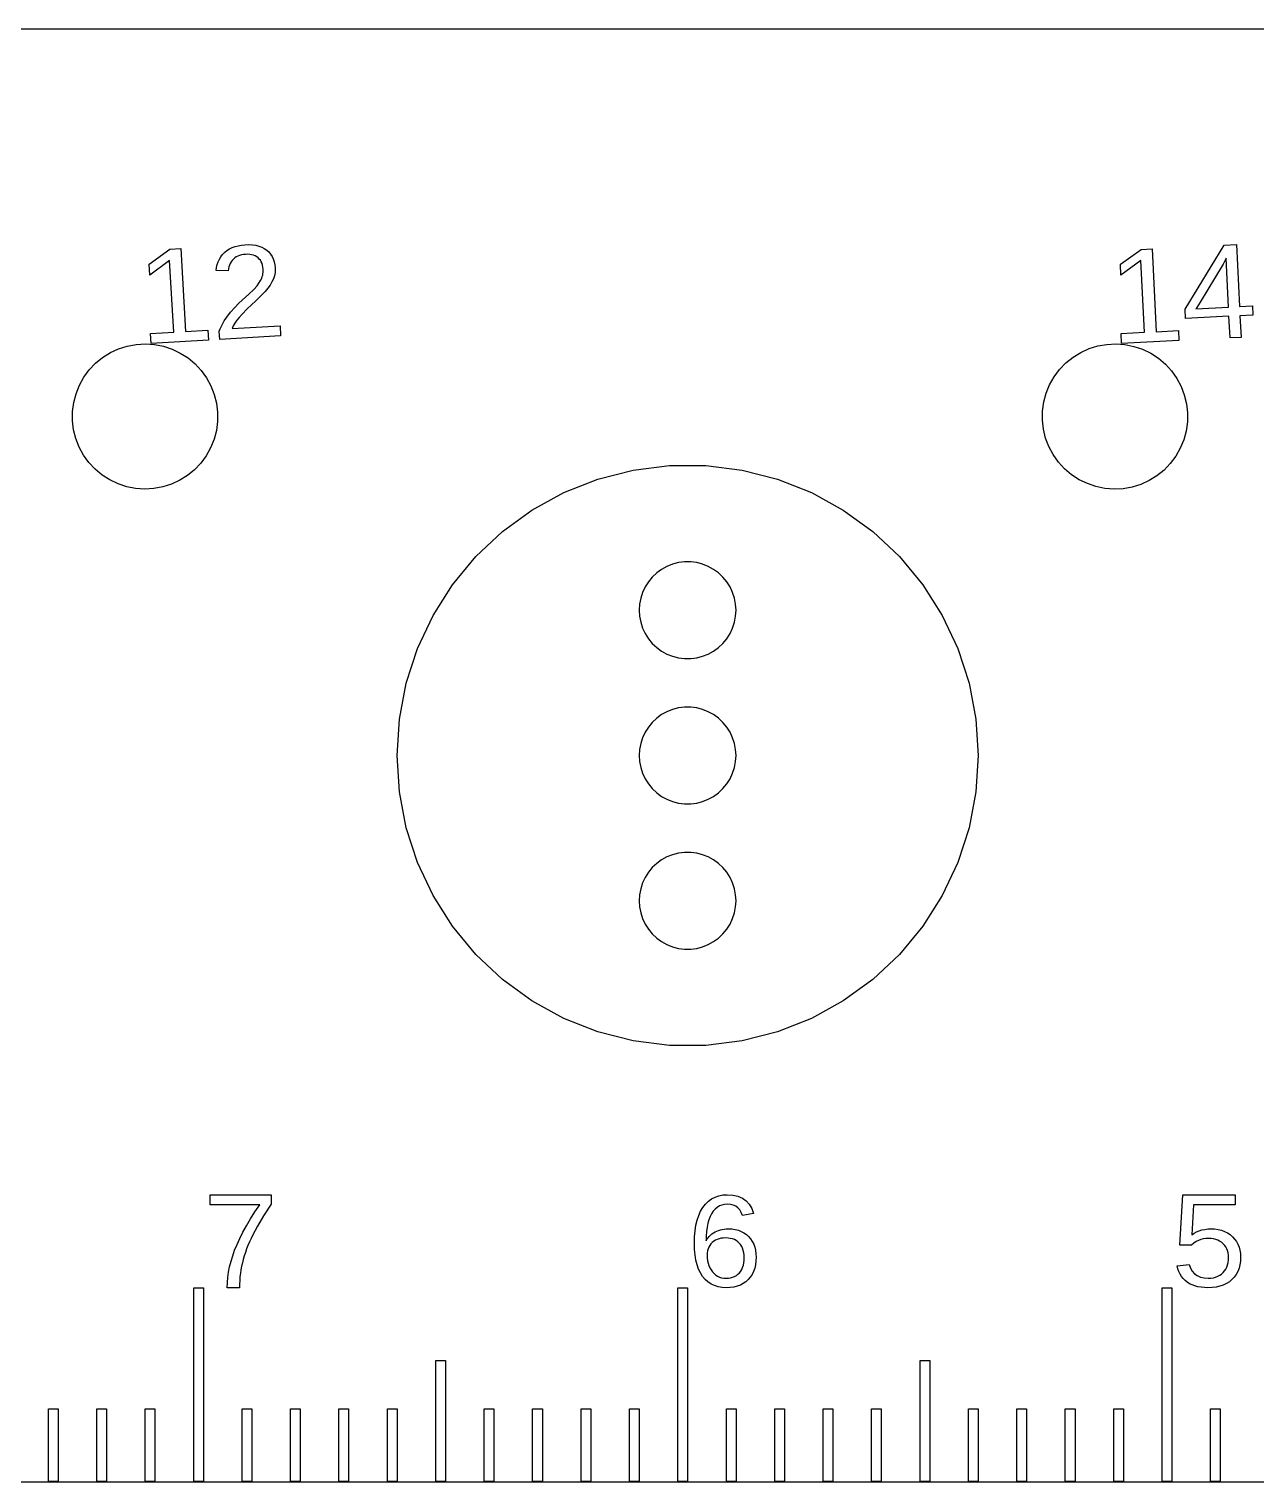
# Model space of a CAD drawing. Header units: metres. Extents: x 0 to 200, y 0 to 54.
# Drawn here: x 126.4 to 151.74, y 0 to 30 of the extents above; entities that cross this region are included whole.
import ezdxf

# ---------------------------------------------------------------- set-up
doc = ezdxf.new("R2010")
doc.units = ezdxf.units.M

msp = doc.modelspace()

# ---------------------------------------------------------------- linework, layer by layer
for p, q in [((200, 30), (0, 30)), ((130.594, 25.487), (130.654, 25.51)), ((130.654, 25.51), (130.718, 25.527)), ((130.718, 25.527), (130.786, 25.539)), ((130.786, 25.539), (130.858, 25.546)), ((130.858, 25.546), (130.938, 25.548)), ((130.938, 25.548), (131.012, 25.544)), ((131.012, 25.544), (131.081, 25.535)), ((131.081, 25.535), (131.145, 25.519)), ((131.145, 25.519), (131.204, 25.498)), ((150.274, 24.213), (151.079, 25.537)), ((151.079, 25.537), (151.334, 25.55)), ((151.334, 25.55), (151.398, 24.271)), ((128.88, 25.147), (129.31, 25.456)), ((129.303, 25.224), (128.894, 24.919)), ((129.39, 23.744), (129.303, 25.224)), ((129.31, 25.456), (129.533, 25.469)), ((129.533, 25.469), (129.633, 23.758)), ((130.306, 25.195), (130.33, 25.248)), ((130.33, 25.248), (130.361, 25.298)), ((130.361, 25.298), (130.397, 25.344)), ((130.397, 25.344), (130.439, 25.387)), ((130.439, 25.387), (130.486, 25.425)), ((130.486, 25.425), (130.538, 25.459)), ((130.538, 25.459), (130.594, 25.487)), ((130.594, 25.222), (130.572, 25.192)), ((130.619, 25.249), (130.594, 25.222)), ((130.648, 25.273), (130.619, 25.249)), ((130.679, 25.294), (130.648, 25.273)), ((130.712, 25.311), (130.679, 25.294)), ((130.748, 25.325), (130.712, 25.311)), ((130.786, 25.336), (130.748, 25.325)), ((130.827, 25.343), (130.786, 25.336)), ((130.87, 25.348), (130.827, 25.343)), ((130.915, 25.349), (130.87, 25.348)), ((130.958, 25.346), (130.915, 25.349)), ((130.997, 25.339), (130.958, 25.346)), ((131.034, 25.329), (130.997, 25.339)), ((131.069, 25.315), (131.034, 25.329)), ((131.101, 25.298), (131.069, 25.315)), ((131.13, 25.277), (131.101, 25.298)), ((131.155, 25.252), (131.13, 25.277)), ((131.178, 25.225), (131.155, 25.252)), ((131.196, 25.194), (131.178, 25.225)), ((131.204, 25.498), (131.258, 25.47)), ((131.258, 25.47), (131.307, 25.437)), ((131.307, 25.437), (131.35, 25.399)), ((131.35, 25.399), (131.387, 25.355)), ((131.387, 25.355), (131.419, 25.307)), ((131.419, 25.307), (131.444, 25.254)), ((131.444, 25.254), (131.463, 25.195)), ((148.936, 25.146), (149.368, 25.451)), ((149.36, 25.22), (148.947, 24.918)), ((149.434, 23.739), (149.36, 25.22)), ((149.368, 25.451), (149.591, 25.463)), ((149.591, 25.463), (149.676, 23.751)), ((151.119, 25.267), (151.06, 25.145)), ((151.169, 24.26), (151.119, 25.267)), ((128.894, 24.919), (128.88, 25.147)), ((130.267, 25.015), (130.274, 25.078)), ((130.515, 25.006), (130.267, 25.015)), ((130.274, 25.078), (130.287, 25.138)), ((130.287, 25.138), (130.306, 25.195)), ((130.52, 25.049), (130.515, 25.006)), ((130.528, 25.089), (130.52, 25.049)), ((130.539, 25.126), (130.528, 25.089)), ((130.554, 25.16), (130.539, 25.126)), ((130.572, 25.192), (130.554, 25.16)), ((131.212, 25.16), (131.196, 25.194)), ((131.223, 25.124), (131.212, 25.16)), ((131.217, 24.888), (131.225, 24.917)), ((131.231, 25.084), (131.223, 25.124)), ((131.225, 24.917), (131.231, 24.947)), ((131.236, 25.041), (131.231, 25.084)), ((131.231, 24.947), (131.235, 24.977)), ((131.235, 24.977), (131.236, 25.009)), ((131.236, 25.009), (131.236, 25.041)), ((131.467, 24.906), (131.445, 24.842)), ((131.463, 25.195), (131.476, 25.132)), ((131.474, 24.938), (131.467, 24.906)), ((131.48, 24.97), (131.474, 24.938)), ((131.476, 25.132), (131.484, 25.064)), ((131.483, 25.001), (131.48, 24.97)), ((131.484, 25.033), (131.483, 25.001)), ((131.484, 25.064), (131.484, 25.033)), ((148.947, 24.918), (148.936, 25.146)), ((151.06, 25.145), (150.585, 24.358)), ((130.938, 24.523), (131.041, 24.625)), ((131.041, 24.625), (131.109, 24.701)), ((131.109, 24.701), (131.147, 24.752)), ((131.147, 24.752), (131.179, 24.805)), ((131.179, 24.805), (131.206, 24.859)), ((131.206, 24.859), (131.217, 24.888)), ((131.334, 24.649), (131.278, 24.581)), ((131.379, 24.714), (131.334, 24.649)), ((131.417, 24.778), (131.379, 24.714)), ((131.445, 24.842), (131.417, 24.778)), ((130.647, 24.249), (130.735, 24.337)), ((130.735, 24.337), (130.938, 24.523)), ((131.086, 24.387), (130.906, 24.22)), ((131.196, 24.495), (131.086, 24.387)), ((131.278, 24.581), (131.196, 24.495)), ((150.585, 24.358), (150.517, 24.254)), ((130.431, 23.975), (130.481, 24.05)), ((130.481, 24.05), (130.562, 24.153)), ((130.562, 24.153), (130.647, 24.249)), ((130.739, 24.047), (130.69, 23.986)), ((130.798, 24.113), (130.739, 24.047)), ((130.906, 24.22), (130.798, 24.113)), ((150.284, 24.024), (150.274, 24.213)), ((151.178, 24.069), (150.284, 24.024)), ((150.497, 24.226), (151.169, 24.26)), ((150.517, 24.254), (150.497, 24.226)), ((151.201, 23.621), (151.178, 24.069)), ((151.398, 24.271), (151.663, 24.285)), ((151.673, 24.094), (151.407, 24.081)), ((151.407, 24.081), (151.43, 23.632)), ((151.663, 24.285), (151.673, 24.094)), ((128.909, 23.715), (129.39, 23.744)), ((128.921, 23.51), (128.909, 23.715)), ((129.633, 23.758), (130.093, 23.785)), ((130.093, 23.785), (130.105, 23.579)), ((130.329, 23.764), (130.347, 23.809)), ((130.339, 23.593), (130.329, 23.764)), ((130.347, 23.809), (130.387, 23.895)), ((130.387, 23.895), (130.431, 23.975)), ((130.593, 23.814), (131.583, 23.872)), ((130.617, 23.87), (130.593, 23.814)), ((130.649, 23.927), (130.617, 23.87)), ((130.69, 23.986), (130.649, 23.927)), ((131.583, 23.872), (131.595, 23.666)), ((148.952, 23.715), (149.434, 23.739)), ((148.963, 23.509), (148.952, 23.715)), ((149.676, 23.751), (150.137, 23.774)), ((150.137, 23.774), (150.147, 23.568)), ((128.25, 23.397), (128.429, 23.454)), ((128.429, 23.454), (128.614, 23.489)), ((128.614, 23.489), (128.802, 23.5)), ((128.802, 23.5), (128.99, 23.487)), ((130.105, 23.579), (128.921, 23.51)), ((128.99, 23.487), (129.175, 23.451)), ((129.175, 23.451), (129.354, 23.392)), ((131.595, 23.666), (130.339, 23.593)), ((148.119, 23.324), (148.291, 23.402)), ((148.291, 23.402), (148.47, 23.457)), ((148.47, 23.457), (148.656, 23.49)), ((148.656, 23.49), (148.844, 23.5)), ((148.844, 23.5), (149.032, 23.486)), ((150.147, 23.568), (148.963, 23.509)), ((149.032, 23.486), (149.216, 23.448)), ((149.216, 23.448), (149.395, 23.387)), ((151.43, 23.632), (151.201, 23.621)), ((127.774, 23.098), (127.919, 23.217)), ((127.919, 23.217), (128.079, 23.318)), ((128.079, 23.318), (128.25, 23.397)), ((129.354, 23.392), (129.524, 23.311)), ((129.524, 23.311), (129.683, 23.21)), ((129.683, 23.21), (129.827, 23.089)), ((147.681, 22.971), (147.812, 23.107)), ((147.812, 23.107), (147.959, 23.225)), ((147.959, 23.225), (148.119, 23.324)), ((149.395, 23.387), (149.564, 23.305)), ((149.564, 23.305), (149.722, 23.202)), ((149.722, 23.202), (149.866, 23.08)), ((127.441, 22.645), (127.533, 22.809)), ((127.533, 22.809), (127.644, 22.961)), ((127.644, 22.961), (127.774, 23.098)), ((129.827, 23.089), (129.956, 22.951)), ((129.956, 22.951), (130.066, 22.798)), ((147.476, 22.656), (147.569, 22.82)), ((147.569, 22.82), (147.681, 22.971)), ((149.866, 23.08), (149.993, 22.941)), ((149.993, 22.941), (150.102, 22.787)), ((127.371, 22.47), (127.441, 22.645)), ((130.066, 22.798), (130.156, 22.633)), ((130.156, 22.633), (130.224, 22.457)), ((147.404, 22.482), (147.476, 22.656)), ((150.102, 22.787), (150.19, 22.621)), ((150.19, 22.621), (150.257, 22.445)), ((127.299, 22.101), (127.324, 22.288)), ((127.324, 22.288), (127.371, 22.47)), ((130.224, 22.457), (130.27, 22.274)), ((130.27, 22.274), (130.293, 22.087)), ((147.329, 22.113), (147.355, 22.3)), ((147.355, 22.3), (147.404, 22.482)), ((150.257, 22.445), (150.302, 22.262)), ((150.302, 22.262), (150.323, 22.075)), ((127.298, 21.913), (127.299, 22.101)), ((127.321, 21.726), (127.298, 21.913)), ((130.293, 22.087), (130.292, 21.899)), ((147.327, 21.925), (147.329, 22.113)), ((147.348, 21.738), (147.327, 21.925)), ((150.323, 22.075), (150.321, 21.887)), ((127.367, 21.543), (127.321, 21.726)), ((130.268, 21.712), (130.22, 21.53)), ((130.292, 21.899), (130.268, 21.712)), ((147.392, 21.555), (147.348, 21.738)), ((150.295, 21.7), (150.245, 21.518)), ((150.321, 21.887), (150.295, 21.7)), ((127.436, 21.367), (127.367, 21.543)), ((127.526, 21.202), (127.436, 21.367)), ((130.15, 21.355), (130.059, 21.191)), ((130.22, 21.53), (130.15, 21.355)), ((147.46, 21.379), (147.392, 21.555)), ((147.548, 21.213), (147.46, 21.379)), ((150.174, 21.344), (150.081, 21.18)), ((150.245, 21.518), (150.174, 21.344)), ((127.636, 21.049), (127.526, 21.202)), ((127.764, 20.911), (127.636, 21.049)), ((129.947, 21.039), (129.818, 20.902)), ((130.059, 21.191), (129.947, 21.039)), ((147.657, 21.059), (147.548, 21.213)), ((147.784, 20.92), (147.657, 21.059)), ((149.968, 21.029), (149.838, 20.893)), ((150.081, 21.18), (149.968, 21.029)), ((127.909, 20.79), (127.764, 20.911)), ((128.067, 20.689), (127.909, 20.79)), ((129.672, 20.782), (129.512, 20.682)), ((129.818, 20.902), (129.672, 20.782)), ((137.445, 20.429), (138.146, 20.706)), ((138.146, 20.706), (138.876, 20.894)), ((138.876, 20.894), (139.623, 20.988)), ((139.623, 20.988), (140.377, 20.988)), ((140.377, 20.988), (141.124, 20.894)), ((141.124, 20.894), (141.854, 20.706)), ((141.854, 20.706), (142.555, 20.429)), ((147.928, 20.798), (147.784, 20.92)), ((148.085, 20.695), (147.928, 20.798)), ((149.691, 20.775), (149.531, 20.676)), ((149.838, 20.893), (149.691, 20.775)), ((128.237, 20.608), (128.067, 20.689)), ((128.416, 20.549), (128.237, 20.608)), ((128.601, 20.513), (128.416, 20.549)), ((128.789, 20.5), (128.601, 20.513)), ((128.977, 20.511), (128.789, 20.5)), ((129.162, 20.546), (128.977, 20.511)), ((129.342, 20.603), (129.162, 20.546)), ((129.512, 20.682), (129.342, 20.603)), ((136.785, 20.066), (137.445, 20.429)), ((142.555, 20.429), (143.215, 20.066)), ((148.255, 20.613), (148.085, 20.695)), ((148.433, 20.552), (148.255, 20.613)), ((148.618, 20.514), (148.433, 20.552)), ((148.806, 20.5), (148.618, 20.514)), ((148.994, 20.509), (148.806, 20.5)), ((149.179, 20.543), (148.994, 20.509)), ((149.359, 20.598), (149.179, 20.543)), ((149.531, 20.676), (149.359, 20.598)), ((136.175, 19.623), (136.785, 20.066)), ((143.215, 20.066), (143.825, 19.623)), ((135.626, 19.107), (136.175, 19.623)), ((143.825, 19.623), (144.374, 19.107)), ((135.146, 18.527), (135.626, 19.107)), ((139.574, 18.905), (139.464, 18.844)), ((139.691, 18.951), (139.574, 18.905)), ((139.813, 18.982), (139.691, 18.951)), ((139.937, 18.998), (139.813, 18.982)), ((140.063, 18.998), (139.937, 18.998)), ((140.187, 18.982), (140.063, 18.998)), ((140.309, 18.951), (140.187, 18.982)), ((140.426, 18.905), (140.309, 18.951)), ((140.536, 18.844), (140.426, 18.905)), ((144.374, 19.107), (144.854, 18.527)), ((139.271, 18.684), (139.191, 18.588)), ((139.363, 18.77), (139.271, 18.684)), ((139.464, 18.844), (139.363, 18.77)), ((140.637, 18.77), (140.536, 18.844)), ((140.729, 18.684), (140.637, 18.77)), ((140.809, 18.588), (140.729, 18.684)), ((134.742, 17.89), (135.146, 18.527)), ((139.07, 18.368), (139.031, 18.249)), ((139.124, 18.482), (139.07, 18.368)), ((139.191, 18.588), (139.124, 18.482)), ((140.876, 18.482), (140.809, 18.588)), ((140.93, 18.368), (140.876, 18.482)), ((140.969, 18.249), (140.93, 18.368)), ((144.854, 18.527), (145.258, 17.89)), ((139.008, 18.125), (139, 18)), ((139, 18), (139.008, 17.875)), ((139.031, 18.249), (139.008, 18.125)), ((140.992, 18.125), (140.969, 18.249)), ((141, 18), (140.992, 18.125)), ((140.992, 17.875), (141, 18)), ((134.421, 17.209), (134.742, 17.89)), ((139.008, 17.875), (139.031, 17.751)), ((139.031, 17.751), (139.07, 17.632)), ((140.93, 17.632), (140.969, 17.751)), ((140.969, 17.751), (140.992, 17.875)), ((145.258, 17.89), (145.579, 17.209)), ((139.07, 17.632), (139.124, 17.518)), ((139.124, 17.518), (139.191, 17.412)), ((139.191, 17.412), (139.271, 17.315)), ((140.729, 17.315), (140.809, 17.412)), ((140.809, 17.412), (140.876, 17.518)), ((140.876, 17.518), (140.93, 17.632)), ((134.189, 16.492), (134.421, 17.209)), ((139.271, 17.315), (139.363, 17.23)), ((139.363, 17.23), (139.464, 17.156)), ((139.464, 17.156), (139.574, 17.095)), ((140.426, 17.095), (140.536, 17.156)), ((140.536, 17.156), (140.637, 17.23)), ((140.637, 17.23), (140.729, 17.315)), ((145.579, 17.209), (145.811, 16.492)), ((139.574, 17.095), (139.691, 17.049)), ((139.691, 17.049), (139.813, 17.018)), ((139.813, 17.018), (139.937, 17.002)), ((139.937, 17.002), (140.063, 17.002)), ((140.063, 17.002), (140.187, 17.018)), ((140.187, 17.018), (140.309, 17.049)), ((140.309, 17.049), (140.426, 17.095)), ((134.047, 15.752), (134.189, 16.492)), ((145.811, 16.492), (145.953, 15.752)), ((139.574, 15.905), (139.464, 15.844)), ((139.691, 15.951), (139.574, 15.905)), ((139.813, 15.982), (139.691, 15.951)), ((139.937, 15.998), (139.813, 15.982)), ((140.063, 15.998), (139.937, 15.998)), ((140.187, 15.982), (140.063, 15.998)), ((140.309, 15.951), (140.187, 15.982)), ((140.426, 15.905), (140.309, 15.951)), ((140.536, 15.844), (140.426, 15.905)), ((134, 15), (134.047, 15.752)), ((139.271, 15.684), (139.191, 15.588)), ((139.363, 15.771), (139.271, 15.684)), ((139.464, 15.844), (139.363, 15.771)), ((140.637, 15.771), (140.536, 15.844)), ((140.729, 15.684), (140.637, 15.771)), ((140.809, 15.588), (140.729, 15.684)), ((145.953, 15.752), (146, 15)), ((139.07, 15.368), (139.031, 15.249)), ((139.124, 15.482), (139.07, 15.368)), ((139.191, 15.588), (139.124, 15.482)), ((140.876, 15.482), (140.809, 15.588)), ((140.93, 15.368), (140.876, 15.482)), ((140.969, 15.249), (140.93, 15.368)), ((134.047, 14.248), (134, 15)), ((139.008, 15.125), (139, 15)), ((139, 15), (139.008, 14.875)), ((139.031, 15.249), (139.008, 15.125)), ((140.992, 15.125), (140.969, 15.249)), ((141, 15), (140.992, 15.125)), ((140.992, 14.875), (141, 15)), ((146, 15), (145.953, 14.248)), ((139.008, 14.875), (139.031, 14.751)), ((139.031, 14.751), (139.07, 14.632)), ((140.93, 14.632), (140.969, 14.751)), ((140.969, 14.751), (140.992, 14.875)), ((139.07, 14.632), (139.124, 14.518)), ((139.124, 14.518), (139.191, 14.412)), ((139.191, 14.412), (139.271, 14.316)), ((140.729, 14.316), (140.809, 14.412)), ((140.809, 14.412), (140.876, 14.518)), ((140.876, 14.518), (140.93, 14.632)), ((134.189, 13.508), (134.047, 14.248)), ((139.271, 14.316), (139.363, 14.229)), ((139.363, 14.229), (139.464, 14.156)), ((139.464, 14.156), (139.574, 14.095)), ((140.426, 14.095), (140.536, 14.156)), ((140.536, 14.156), (140.637, 14.229)), ((140.637, 14.229), (140.729, 14.316)), ((145.953, 14.248), (145.811, 13.508)), ((139.574, 14.095), (139.691, 14.049)), ((139.691, 14.049), (139.813, 14.018)), ((139.813, 14.018), (139.937, 14.002)), ((139.937, 14.002), (140.063, 14.002)), ((140.063, 14.002), (140.187, 14.018)), ((140.187, 14.018), (140.309, 14.049)), ((140.309, 14.049), (140.426, 14.095)), ((134.421, 12.791), (134.189, 13.508)), ((145.811, 13.508), (145.579, 12.791)), ((139.574, 12.905), (139.464, 12.844)), ((139.691, 12.951), (139.574, 12.905)), ((139.813, 12.982), (139.691, 12.951)), ((139.937, 12.998), (139.813, 12.982)), ((140.063, 12.998), (139.937, 12.998)), ((140.187, 12.982), (140.063, 12.998)), ((140.309, 12.951), (140.187, 12.982)), ((140.426, 12.905), (140.309, 12.951)), ((140.536, 12.844), (140.426, 12.905)), ((134.742, 12.11), (134.421, 12.791)), ((139.271, 12.685), (139.191, 12.588)), ((139.363, 12.771), (139.271, 12.685)), ((139.464, 12.844), (139.363, 12.771)), ((140.637, 12.771), (140.536, 12.844)), ((140.729, 12.685), (140.637, 12.771)), ((140.809, 12.588), (140.729, 12.685)), ((145.579, 12.791), (145.258, 12.11)), ((139.07, 12.368), (139.031, 12.249)), ((139.124, 12.482), (139.07, 12.368)), ((139.191, 12.588), (139.124, 12.482)), ((140.876, 12.482), (140.809, 12.588)), ((140.93, 12.368), (140.876, 12.482)), ((140.969, 12.249), (140.93, 12.368)), ((135.146, 11.473), (134.742, 12.11)), ((139.008, 12.125), (139, 12)), ((139, 12), (139.008, 11.875)), ((139.031, 12.249), (139.008, 12.125)), ((140.992, 12.125), (140.969, 12.249)), ((141, 12), (140.992, 12.125)), ((140.992, 11.875), (141, 12)), ((145.258, 12.11), (144.854, 11.473)), ((139.008, 11.875), (139.031, 11.751)), ((139.031, 11.751), (139.07, 11.632)), ((140.93, 11.632), (140.969, 11.751)), ((140.969, 11.751), (140.992, 11.875)), ((135.626, 10.893), (135.146, 11.473)), ((139.07, 11.632), (139.124, 11.518)), ((139.124, 11.518), (139.191, 11.412)), ((139.191, 11.412), (139.271, 11.316)), ((140.729, 11.316), (140.809, 11.412)), ((140.809, 11.412), (140.876, 11.518)), ((140.876, 11.518), (140.93, 11.632)), ((144.854, 11.473), (144.374, 10.893)), ((139.271, 11.316), (139.363, 11.229)), ((139.363, 11.229), (139.464, 11.156)), ((139.464, 11.156), (139.574, 11.095)), ((140.426, 11.095), (140.536, 11.156)), ((140.536, 11.156), (140.637, 11.229)), ((140.637, 11.229), (140.729, 11.316)), ((136.175, 10.377), (135.626, 10.893)), ((139.574, 11.095), (139.691, 11.049)), ((139.691, 11.049), (139.813, 11.018)), ((139.813, 11.018), (139.937, 11.002)), ((139.937, 11.002), (140.063, 11.002)), ((140.063, 11.002), (140.187, 11.018)), ((140.187, 11.018), (140.309, 11.049)), ((140.309, 11.049), (140.426, 11.095)), ((144.374, 10.893), (143.825, 10.377)), ((136.785, 9.934), (136.175, 10.377)), ((143.825, 10.377), (143.215, 9.934)), ((137.445, 9.571), (136.785, 9.934)), ((143.215, 9.934), (142.555, 9.571)), ((138.146, 9.294), (137.445, 9.571)), ((142.555, 9.571), (141.854, 9.294)), ((138.876, 9.106), (138.146, 9.294)), ((139.623, 9.012), (138.876, 9.106)), ((140.377, 9.012), (139.623, 9.012)), ((141.124, 9.106), (140.377, 9.012)), ((141.854, 9.294), (141.124, 9.106)), ((130.142, 5.724), (130.142, 5.93)), ((130.142, 5.93), (131.397, 5.93)), ((131.163, 5.724), (130.142, 5.724)), ((131.064, 5.575), (131.163, 5.724)), ((131.397, 5.733), (131.244, 5.492)), ((131.397, 5.93), (131.397, 5.733)), ((140.316, 5.67), (140.37, 5.739)), ((140.37, 5.739), (140.429, 5.797)), ((140.429, 5.797), (140.495, 5.845)), ((140.495, 5.845), (140.567, 5.882)), ((140.567, 5.882), (140.645, 5.909)), ((140.645, 5.909), (140.73, 5.925)), ((140.706, 5.718), (140.656, 5.698)), ((140.759, 5.73), (140.706, 5.718)), ((140.73, 5.925), (140.82, 5.93)), ((140.817, 5.734), (140.759, 5.73)), ((140.883, 5.729), (140.817, 5.734)), ((140.82, 5.93), (140.936, 5.922)), ((140.941, 5.715), (140.883, 5.729)), ((140.936, 5.922), (141.04, 5.898)), ((140.993, 5.691), (140.941, 5.715)), ((141.04, 5.898), (141.13, 5.859)), ((141.13, 5.859), (141.208, 5.804)), ((141.208, 5.804), (141.272, 5.733)), ((141.272, 5.733), (141.324, 5.646)), ((150.166, 4.892), (150.229, 5.93)), ((150.229, 5.93), (151.309, 5.93)), ((150.45, 5.724), (150.414, 5.105)), ((151.309, 5.724), (150.45, 5.724)), ((151.309, 5.93), (151.309, 5.724)), ((130.891, 5.291), (130.973, 5.431)), ((130.973, 5.431), (131.064, 5.575)), ((131.244, 5.492), (131.119, 5.282)), ((140.172, 5.3), (140.197, 5.406)), ((140.197, 5.406), (140.23, 5.504)), ((140.23, 5.504), (140.269, 5.591)), ((140.269, 5.591), (140.316, 5.67)), ((140.438, 5.414), (140.417, 5.341)), ((140.464, 5.48), (140.438, 5.414)), ((140.494, 5.539), (140.464, 5.48)), ((140.529, 5.591), (140.494, 5.539)), ((140.567, 5.634), (140.529, 5.591)), ((140.61, 5.67), (140.567, 5.634)), ((140.656, 5.698), (140.61, 5.67)), ((141.038, 5.658), (140.993, 5.691)), ((141.076, 5.616), (141.038, 5.658)), ((141.107, 5.564), (141.076, 5.616)), ((141.131, 5.502), (141.107, 5.564)), ((141.362, 5.544), (141.131, 5.502)), ((141.324, 5.646), (141.362, 5.544)), ((130.751, 5.028), (130.817, 5.157)), ((130.817, 5.157), (130.891, 5.291)), ((131.023, 5.105), (130.985, 5.028)), ((131.068, 5.19), (131.023, 5.105)), ((131.119, 5.282), (131.068, 5.19)), ((140.144, 5.06), (140.154, 5.185)), ((140.154, 5.185), (140.172, 5.3)), ((140.389, 5.173), (140.382, 5.078)), ((140.401, 5.26), (140.389, 5.173)), ((140.417, 5.341), (140.401, 5.26)), ((140.473, 5.096), (140.502, 5.121)), ((140.502, 5.121), (140.533, 5.143)), ((140.533, 5.143), (140.566, 5.162)), ((140.566, 5.162), (140.601, 5.179)), ((140.601, 5.179), (140.638, 5.193)), ((140.638, 5.193), (140.676, 5.205)), ((140.676, 5.205), (140.715, 5.214)), ((140.715, 5.214), (140.756, 5.221)), ((140.756, 5.221), (140.798, 5.225)), ((140.798, 5.225), (140.842, 5.226)), ((140.842, 5.226), (140.915, 5.223)), ((140.915, 5.223), (140.984, 5.213)), ((140.984, 5.213), (141.048, 5.197)), ((141.048, 5.197), (141.108, 5.174)), ((141.108, 5.174), (141.163, 5.144)), ((141.163, 5.144), (141.214, 5.108)), ((141.214, 5.108), (141.26, 5.066)), ((150.414, 5.105), (150.461, 5.137)), ((150.461, 5.137), (150.51, 5.164)), ((150.51, 5.164), (150.563, 5.186)), ((150.563, 5.186), (150.619, 5.204)), ((150.619, 5.204), (150.678, 5.216)), ((150.678, 5.216), (150.741, 5.224)), ((150.741, 5.224), (150.806, 5.226)), ((150.806, 5.226), (150.884, 5.223)), ((150.884, 5.223), (150.957, 5.213)), ((150.957, 5.213), (151.026, 5.196)), ((151.026, 5.196), (151.09, 5.173)), ((151.09, 5.173), (151.149, 5.143)), ((151.149, 5.143), (151.203, 5.107)), ((151.203, 5.107), (151.253, 5.064)), ((130.646, 4.785), (130.695, 4.904)), ((130.695, 4.904), (130.751, 5.028)), ((130.893, 4.811), (130.867, 4.739)), ((130.921, 4.883), (130.893, 4.811)), ((130.952, 4.955), (130.921, 4.883)), ((130.985, 5.028), (130.952, 4.955)), ((140.14, 4.926), (140.144, 5.06)), ((140.143, 4.803), (140.14, 4.926)), ((140.154, 4.688), (140.143, 4.803)), ((140.382, 5.078), (140.38, 4.976)), ((140.38, 4.976), (140.4, 5.01)), ((140.4, 5.01), (140.422, 5.041)), ((140.423, 4.813), (140.413, 4.772)), ((140.422, 5.041), (140.446, 5.07)), ((140.438, 4.85), (140.423, 4.813)), ((140.458, 4.884), (140.438, 4.85)), ((140.446, 5.07), (140.473, 5.096)), ((140.481, 4.916), (140.458, 4.884)), ((140.509, 4.944), (140.481, 4.916)), ((140.54, 4.969), (140.509, 4.944)), ((140.574, 4.991), (140.54, 4.969)), ((140.611, 5.008), (140.574, 4.991)), ((140.65, 5.022), (140.611, 5.008)), ((140.692, 5.031), (140.65, 5.022)), ((140.737, 5.037), (140.692, 5.031)), ((140.784, 5.039), (140.737, 5.037)), ((140.834, 5.037), (140.784, 5.039)), ((140.881, 5.03), (140.834, 5.037)), ((140.925, 5.019), (140.881, 5.03)), ((140.966, 5.004), (140.925, 5.019)), ((141.003, 4.984), (140.966, 5.004)), ((141.036, 4.96), (141.003, 4.984)), ((141.067, 4.932), (141.036, 4.96)), ((141.094, 4.9), (141.067, 4.932)), ((141.117, 4.863), (141.094, 4.9)), ((141.136, 4.824), (141.117, 4.863)), ((141.15, 4.78), (141.136, 4.824)), ((141.26, 5.066), (141.301, 5.018)), ((141.301, 5.018), (141.336, 4.966)), ((141.336, 4.966), (141.364, 4.91)), ((141.364, 4.91), (141.387, 4.848)), ((141.387, 4.848), (141.402, 4.783)), ((150.403, 4.892), (150.166, 4.892)), ((150.452, 4.931), (150.403, 4.892)), ((150.5, 4.963), (150.452, 4.931)), ((150.549, 4.987), (150.5, 4.963)), ((150.598, 5.005), (150.549, 4.987)), ((150.648, 5.018), (150.598, 5.005)), ((150.702, 5.025), (150.648, 5.018)), ((150.757, 5.028), (150.702, 5.025)), ((150.809, 5.026), (150.757, 5.028)), ((150.859, 5.019), (150.809, 5.026)), ((150.905, 5.008), (150.859, 5.019)), ((150.948, 4.993), (150.905, 5.008)), ((150.987, 4.973), (150.948, 4.993)), ((151.024, 4.949), (150.987, 4.973)), ((151.057, 4.92), (151.024, 4.949)), ((151.087, 4.888), (151.057, 4.92)), ((151.112, 4.853), (151.087, 4.888)), ((151.132, 4.816), (151.112, 4.853)), ((151.148, 4.776), (151.132, 4.816)), ((151.253, 5.064), (151.297, 5.016)), ((151.297, 5.016), (151.335, 4.964)), ((151.335, 4.964), (151.365, 4.908)), ((151.365, 4.908), (151.389, 4.848)), ((151.389, 4.848), (151.406, 4.784)), ((130.542, 4.443), (130.571, 4.556)), ((130.571, 4.556), (130.605, 4.669)), ((130.605, 4.669), (130.646, 4.785)), ((130.805, 4.524), (130.789, 4.453)), ((130.823, 4.595), (130.805, 4.524)), ((130.844, 4.667), (130.823, 4.595)), ((130.867, 4.739), (130.844, 4.667)), ((140.171, 4.582), (140.154, 4.688)), ((140.195, 4.484), (140.171, 4.582)), ((140.406, 4.729), (140.404, 4.683)), ((140.404, 4.683), (140.406, 4.625)), ((140.413, 4.772), (140.406, 4.729)), ((140.406, 4.625), (140.413, 4.569)), ((140.413, 4.569), (140.424, 4.517)), ((140.424, 4.517), (140.44, 4.468)), ((141.161, 4.733), (141.15, 4.78)), ((141.151, 4.475), (141.161, 4.522)), ((141.167, 4.682), (141.161, 4.733)), ((141.161, 4.522), (141.167, 4.573)), ((141.169, 4.628), (141.167, 4.682)), ((141.167, 4.573), (141.169, 4.628)), ((141.402, 4.783), (141.412, 4.713)), ((141.412, 4.557), (141.402, 4.482)), ((141.412, 4.713), (141.415, 4.638)), ((141.415, 4.638), (141.412, 4.557)), ((151.16, 4.732), (151.148, 4.776)), ((151.149, 4.482), (151.16, 4.531)), ((151.167, 4.687), (151.16, 4.732)), ((151.16, 4.531), (151.167, 4.583)), ((151.169, 4.638), (151.167, 4.687)), ((151.167, 4.583), (151.169, 4.638)), ((151.416, 4.562), (151.405, 4.486)), ((151.406, 4.784), (151.417, 4.716)), ((151.42, 4.644), (151.416, 4.562)), ((151.417, 4.716), (151.42, 4.644)), ((130.495, 4.116), (130.505, 4.223)), ((130.505, 4.223), (130.52, 4.333)), ((130.52, 4.333), (130.542, 4.443)), ((130.756, 4.235), (130.75, 4.161)), ((130.765, 4.308), (130.756, 4.235)), ((130.776, 4.381), (130.765, 4.308)), ((130.789, 4.453), (130.776, 4.381)), ((140.227, 4.396), (140.195, 4.484)), ((140.265, 4.315), (140.227, 4.396)), ((140.31, 4.244), (140.265, 4.315)), ((140.362, 4.182), (140.31, 4.244)), ((140.44, 4.468), (140.46, 4.422)), ((140.46, 4.422), (140.484, 4.379)), ((140.484, 4.379), (140.513, 4.339)), ((140.513, 4.339), (140.545, 4.303)), ((140.545, 4.303), (140.58, 4.273)), ((140.58, 4.273), (140.618, 4.249)), ((140.618, 4.249), (140.658, 4.23)), ((140.658, 4.23), (140.7, 4.216)), ((140.7, 4.216), (140.745, 4.208)), ((140.745, 4.208), (140.793, 4.205)), ((140.793, 4.205), (140.842, 4.207)), ((140.842, 4.207), (140.887, 4.214)), ((140.887, 4.214), (140.93, 4.226)), ((140.93, 4.226), (140.969, 4.242)), ((140.969, 4.242), (141.006, 4.263)), ((141.006, 4.263), (141.039, 4.288)), ((141.039, 4.288), (141.069, 4.318)), ((141.069, 4.318), (141.096, 4.352)), ((141.096, 4.352), (141.118, 4.389)), ((141.118, 4.389), (141.136, 4.43)), ((141.136, 4.43), (141.151, 4.475)), ((141.295, 4.229), (141.251, 4.178)), ((141.331, 4.285), (141.295, 4.229)), ((141.361, 4.345), (141.331, 4.285)), ((141.385, 4.411), (141.361, 4.345)), ((141.402, 4.482), (141.385, 4.411)), ((150.111, 4.461), (150.356, 4.489)), ((150.126, 4.4), (150.111, 4.461)), ((150.145, 4.344), (150.126, 4.4)), ((150.17, 4.292), (150.145, 4.344)), ((150.199, 4.244), (150.17, 4.292)), ((150.234, 4.2), (150.199, 4.244)), ((150.356, 4.489), (150.383, 4.414)), ((150.383, 4.414), (150.42, 4.351)), ((150.42, 4.351), (150.466, 4.3)), ((150.466, 4.3), (150.523, 4.26)), ((150.523, 4.26), (150.589, 4.231)), ((150.589, 4.231), (150.666, 4.214)), ((150.666, 4.214), (150.752, 4.208)), ((150.752, 4.208), (150.806, 4.21)), ((150.806, 4.21), (150.857, 4.217)), ((150.857, 4.217), (150.904, 4.229)), ((150.904, 4.229), (150.948, 4.246)), ((150.948, 4.246), (150.988, 4.267)), ((150.988, 4.267), (151.025, 4.292)), ((151.025, 4.292), (151.058, 4.323)), ((151.058, 4.323), (151.087, 4.358)), ((151.087, 4.358), (151.112, 4.396)), ((151.112, 4.396), (151.133, 4.437)), ((151.133, 4.437), (151.149, 4.482)), ((151.288, 4.23), (151.241, 4.179)), ((151.329, 4.286), (151.288, 4.23)), ((151.362, 4.348), (151.329, 4.286)), ((151.387, 4.414), (151.362, 4.348)), ((151.405, 4.486), (151.387, 4.414)), ((129.8, 0.01), (129.8, 4.01)), ((129.8, 4.01), (130, 4.01)), ((130, 4.01), (130, 0.01)), ((130.492, 4.01), (130.495, 4.116)), ((130.745, 4.01), (130.492, 4.01)), ((130.746, 4.086), (130.745, 4.01)), ((130.75, 4.161), (130.746, 4.086)), ((139.8, 0.01), (139.8, 4.01)), ((139.8, 4.01), (140, 4.01)), ((140, 4.01), (140, 0.01)), ((140.419, 4.129), (140.362, 4.182)), ((140.483, 4.086), (140.419, 4.129)), ((140.554, 4.053), (140.483, 4.086)), ((140.63, 4.029), (140.554, 4.053)), ((140.712, 4.015), (140.63, 4.029)), ((140.801, 4.01), (140.712, 4.015)), ((140.88, 4.013), (140.801, 4.01)), ((140.955, 4.024), (140.88, 4.013)), ((141.024, 4.041), (140.955, 4.024)), ((141.089, 4.065), (141.024, 4.041)), ((141.148, 4.096), (141.089, 4.065)), ((141.202, 4.133), (141.148, 4.096)), ((141.251, 4.178), (141.202, 4.133)), ((149.8, 0.01), (149.8, 4.01)), ((149.8, 4.01), (150, 4.01)), ((150, 4.01), (150, 0.01)), ((150.273, 4.16), (150.234, 4.2)), ((150.317, 4.125), (150.273, 4.16)), ((150.366, 4.094), (150.317, 4.125)), ((150.419, 4.069), (150.366, 4.094)), ((150.476, 4.048), (150.419, 4.069)), ((150.537, 4.031), (150.476, 4.048)), ((150.602, 4.019), (150.537, 4.031)), ((150.672, 4.012), (150.602, 4.019)), ((150.746, 4.01), (150.672, 4.012)), ((150.834, 4.013), (150.746, 4.01)), ((150.916, 4.024), (150.834, 4.013)), ((150.992, 4.041), (150.916, 4.024)), ((151.063, 4.065), (150.992, 4.041)), ((151.128, 4.096), (151.063, 4.065)), ((151.187, 4.134), (151.128, 4.096)), ((151.241, 4.179), (151.187, 4.134)), ((134.8, 0.01), (134.8, 2.51)), ((134.8, 2.51), (135, 2.51)), ((135, 2.51), (135, 0.01)), ((144.8, 0.01), (144.8, 2.51)), ((144.8, 2.51), (145, 2.51)), ((145, 2.51), (145, 0.01)), ((126.8, 0.01), (126.8, 1.51)), ((126.8, 1.51), (127, 1.51)), ((127, 1.51), (127, 0.01)), ((127.8, 0.01), (127.8, 1.51)), ((127.8, 1.51), (128, 1.51)), ((128, 1.51), (128, 0.01)), ((128.8, 0.01), (128.8, 1.51)), ((128.8, 1.51), (129, 1.51)), ((129, 1.51), (129, 0.01)), ((130.8, 0.01), (130.8, 1.51)), ((130.8, 1.51), (131, 1.51)), ((131, 1.51), (131, 0.01)), ((131.8, 0.01), (131.8, 1.51)), ((131.8, 1.51), (132, 1.51)), ((132, 1.51), (132, 0.01)), ((132.8, 0.01), (132.8, 1.51)), ((132.8, 1.51), (133, 1.51)), ((133, 1.51), (133, 0.01)), ((133.8, 0.01), (133.8, 1.51)), ((133.8, 1.51), (134, 1.51)), ((134, 1.51), (134, 0.01)), ((135.8, 0.01), (135.8, 1.51)), ((135.8, 1.51), (136, 1.51)), ((136, 1.51), (136, 0.01)), ((136.8, 0.01), (136.8, 1.51)), ((136.8, 1.51), (137, 1.51)), ((137, 1.51), (137, 0.01)), ((137.8, 0.01), (137.8, 1.51)), ((137.8, 1.51), (138, 1.51)), ((138, 1.51), (138, 0.01)), ((138.8, 0.01), (138.8, 1.51)), ((138.8, 1.51), (139, 1.51)), ((139, 1.51), (139, 0.01)), ((140.8, 0.01), (140.8, 1.51)), ((140.8, 1.51), (141, 1.51)), ((141, 1.51), (141, 0.01)), ((141.8, 0.01), (141.8, 1.51)), ((141.8, 1.51), (142, 1.51)), ((142, 1.51), (142, 0.01)), ((142.8, 0.01), (142.8, 1.51)), ((142.8, 1.51), (143, 1.51)), ((143, 1.51), (143, 0.01)), ((143.8, 0.01), (143.8, 1.51)), ((143.8, 1.51), (144, 1.51)), ((144, 1.51), (144, 0.01)), ((145.8, 0.01), (145.8, 1.51)), ((145.8, 1.51), (146, 1.51)), ((146, 1.51), (146, 0.01)), ((146.8, 0.01), (146.8, 1.51)), ((146.8, 1.51), (147, 1.51)), ((147, 1.51), (147, 0.01)), ((147.8, 0.01), (147.8, 1.51)), ((147.8, 1.51), (148, 1.51)), ((148, 1.51), (148, 0.01)), ((148.8, 0.01), (148.8, 1.51)), ((148.8, 1.51), (149, 1.51)), ((149, 1.51), (149, 0.01)), ((150.8, 0.01), (150.8, 1.51)), ((150.8, 1.51), (151, 1.51)), ((151, 1.51), (151, 0.01)), ((0, 0), (200, 0)), ((127, 0.01), (126.8, 0.01)), ((128, 0.01), (127.8, 0.01)), ((129, 0.01), (128.8, 0.01)), ((130, 0.01), (129.8, 0.01)), ((131, 0.01), (130.8, 0.01)), ((132, 0.01), (131.8, 0.01)), ((133, 0.01), (132.8, 0.01)), ((134, 0.01), (133.8, 0.01)), ((135, 0.01), (134.8, 0.01)), ((136, 0.01), (135.8, 0.01)), ((137, 0.01), (136.8, 0.01)), ((138, 0.01), (137.8, 0.01)), ((139, 0.01), (138.8, 0.01)), ((140, 0.01), (139.8, 0.01)), ((141, 0.01), (140.8, 0.01)), ((142, 0.01), (141.8, 0.01)), ((143, 0.01), (142.8, 0.01)), ((144, 0.01), (143.8, 0.01)), ((145, 0.01), (144.8, 0.01)), ((146, 0.01), (145.8, 0.01)), ((147, 0.01), (146.8, 0.01)), ((148, 0.01), (147.8, 0.01)), ((149, 0.01), (148.8, 0.01)), ((150, 0.01), (149.8, 0.01)), ((151, 0.01), (150.8, 0.01))]:
    msp.add_line(p, q)

doc.saveas('drawing.dxf')
